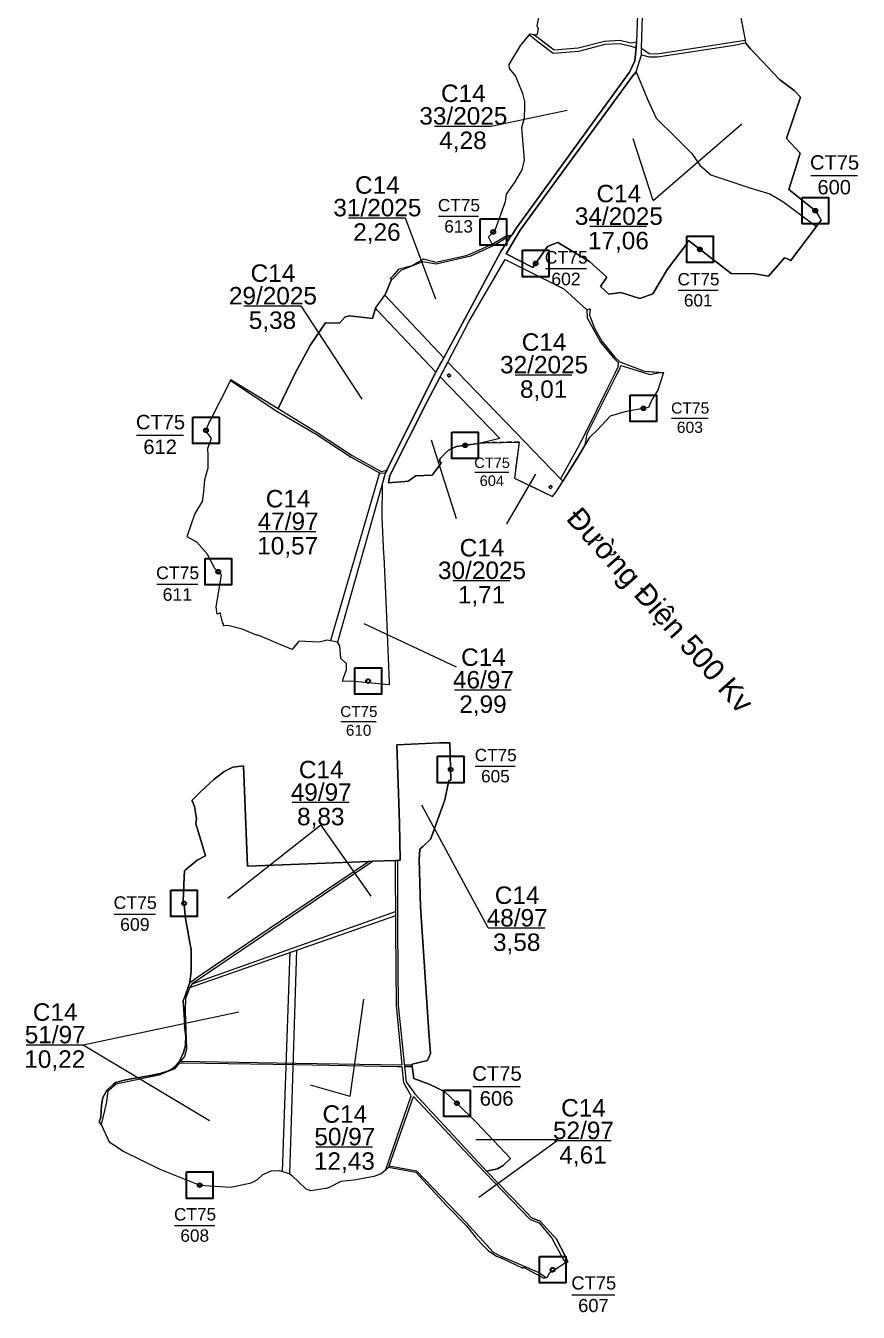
# Model space of a CAD drawing. Header units: metres. Extents: x 410727 to 414840, y 1520126 to 1525197.
# Drawn here: x 410727 to 412304, y 1520126 to 1522563 of the extents above; entities that cross this region are included whole.
import ezdxf
from ezdxf.enums import TextEntityAlignment as Align

# ---------------------------------------------------------------- set-up
doc = ezdxf.new("R2010")
doc.units = ezdxf.units.M
doc.header["$MEASUREMENT"] = 0
doc.linetypes.add('DGN Style 3', pattern=[13.749722, 9.82123, -3.928492])
doc.layers.add('RanhOne', color=1, linetype='Continuous', lineweight=0)
doc.styles.add('Style-Arial', font='arial.ttf')

# ---------------------------------------------------------------- blocks, each defined once
blk = doc.blocks.new('*U0')
at = {"color": 0, "linetype": 'Continuous', "lineweight": -2, "ltscale": 10, "flags": 128}
blk.add_lwpolyline([(-150, 150), (150, 150), (150, -150), (-150, -150), (-150, 150)], close=True, dxfattribs=at)
at = {"color": 0, "linetype": 'Continuous', "lineweight": -2, "ltscale": 10}
blk.add_circle((-0.02828, 0.016065), 22.5, dxfattribs=at)
blk = doc.blocks.new('*U19')
at = {"layer": 'RanhOne', "color": 3, "linetype": 'Continuous', "lineweight": 13}
blk.add_line((-66.520877, -1.660429), (63.750129, -1.660429), dxfattribs=at)
at = {"layer": 'RanhOne', "color": 3, "linetype": 'Continuous', "lineweight": 13, "style": 'Style-Arial'}
blk.add_text('4,28', height=40, dxfattribs=at).set_placement((-1.025137, -54.422685), align=Align.CENTER)
at = {"layer": 'RanhOne', "color": 3, "linetype": 'Continuous', "lineweight": 13, "insert": (-0.000029, 1.089388), "char_height": 40, "attachment_point": 8, "line_spacing_factor": 0.776524, "style": 'Style-Arial'}
blk.add_mtext('C14\\P33/2025', dxfattribs=at)
blk = doc.blocks.new('*U20')
at = {"layer": 'RanhOne', "color": 3, "linetype": 'Continuous', "lineweight": 13}
blk.add_line((-66.520877, -1.660429), (63.750129, -1.660429), dxfattribs=at)
at = {"layer": 'RanhOne', "color": 3, "linetype": 'Continuous', "lineweight": 13, "style": 'Style-Arial'}
blk.add_text('2,26', height=40, dxfattribs=at).set_placement((-1.025137, -54.422685), align=Align.CENTER)
at = {"layer": 'RanhOne', "color": 3, "linetype": 'Continuous', "lineweight": 13, "insert": (-0.000029, 1.089388), "char_height": 40, "attachment_point": 8, "line_spacing_factor": 0.776524, "style": 'Style-Arial'}
blk.add_mtext('C14\\P31/2025', dxfattribs=at)
blk = doc.blocks.new('*U21')
at = {"layer": 'RanhOne', "color": 3, "linetype": 'Continuous', "lineweight": 13}
blk.add_line((-66.520877, -1.660429), (63.750129, -1.660429), dxfattribs=at)
at = {"layer": 'RanhOne', "color": 3, "linetype": 'Continuous', "lineweight": 13, "style": 'Style-Arial'}
blk.add_text('5,38', height=40, dxfattribs=at).set_placement((-1.025137, -54.422685), align=Align.CENTER)
at = {"layer": 'RanhOne', "color": 3, "linetype": 'Continuous', "lineweight": 13, "insert": (-0.000029, 1.089388), "char_height": 40, "attachment_point": 8, "line_spacing_factor": 0.776524, "style": 'Style-Arial'}
blk.add_mtext('C14\\P29/2025', dxfattribs=at)
blk = doc.blocks.new('*U22')
at = {"layer": 'RanhOne', "color": 3, "linetype": 'Continuous', "lineweight": 13}
blk.add_line((-66.520877, -1.660429), (63.750129, -1.660429), dxfattribs=at)
at = {"layer": 'RanhOne', "color": 3, "linetype": 'Continuous', "lineweight": 13, "style": 'Style-Arial'}
blk.add_text('8,01', height=40, dxfattribs=at).set_placement((-1.025137, -54.422685), align=Align.CENTER)
at = {"layer": 'RanhOne', "color": 3, "linetype": 'Continuous', "lineweight": 13, "insert": (-0.000029, 1.089388), "char_height": 40, "attachment_point": 8, "line_spacing_factor": 0.776524, "style": 'Style-Arial'}
blk.add_mtext('C14\\P32/2025', dxfattribs=at)
blk = doc.blocks.new('*U23')
at = {"layer": 'RanhOne', "color": 3, "linetype": 'Continuous', "lineweight": 13}
blk.add_line((-66.520877, -1.660429), (63.750129, -1.660429), dxfattribs=at)
at = {"layer": 'RanhOne', "color": 3, "linetype": 'Continuous', "lineweight": 13, "style": 'Style-Arial'}
blk.add_text('17,06', height=40, dxfattribs=at).set_placement((-1.025137, -54.422685), align=Align.CENTER)
at = {"layer": 'RanhOne', "color": 3, "linetype": 'Continuous', "lineweight": 13, "insert": (-0.000029, 1.089388), "char_height": 40, "attachment_point": 8, "line_spacing_factor": 0.776524, "style": 'Style-Arial'}
blk.add_mtext('C14\\P34/2025', dxfattribs=at)
blk = doc.blocks.new('*U24')
at = {"layer": 'RanhOne', "color": 3, "linetype": 'Continuous', "lineweight": 13}
blk.add_line((-66.520877, -1.660429), (63.750129, -1.660429), dxfattribs=at)
at = {"layer": 'RanhOne', "color": 3, "linetype": 'Continuous', "lineweight": 13, "style": 'Style-Arial'}
blk.add_text('1,71', height=40, dxfattribs=at).set_placement((-1.025137, -54.422685), align=Align.CENTER)
at = {"layer": 'RanhOne', "color": 3, "linetype": 'Continuous', "lineweight": 13, "insert": (-0.000029, 1.089388), "char_height": 40, "attachment_point": 8, "line_spacing_factor": 0.776524, "style": 'Style-Arial'}
blk.add_mtext('C14\\P30/2025', dxfattribs=at)
blk = doc.blocks.new('*U25')
at = {"layer": 'RanhOne', "color": 3, "linetype": 'Continuous', "lineweight": 13}
blk.add_line((-66.520877, -1.660429), (63.750129, -1.660429), dxfattribs=at)
at = {"layer": 'RanhOne', "color": 3, "linetype": 'Continuous', "lineweight": 13, "style": 'Style-Arial'}
blk.add_text('10,57', height=40, dxfattribs=at).set_placement((-1.025137, -54.422685), align=Align.CENTER)
at = {"layer": 'RanhOne', "color": 3, "linetype": 'Continuous', "lineweight": 13, "insert": (-0.000029, 1.089388), "char_height": 40, "attachment_point": 8, "line_spacing_factor": 0.776524, "style": 'Style-Arial'}
blk.add_mtext('C14\\P47/97', dxfattribs=at)
blk = doc.blocks.new('*U26')
at = {"layer": 'RanhOne', "color": 3, "linetype": 'Continuous', "lineweight": 13}
blk.add_line((-66.520877, -1.660429), (63.750129, -1.660429), dxfattribs=at)
at = {"layer": 'RanhOne', "color": 3, "linetype": 'Continuous', "lineweight": 13, "style": 'Style-Arial'}
blk.add_text('2,99', height=40, dxfattribs=at).set_placement((-1.025137, -54.422685), align=Align.CENTER)
at = {"layer": 'RanhOne', "color": 3, "linetype": 'Continuous', "lineweight": 13, "insert": (-0.000029, 1.089388), "char_height": 40, "attachment_point": 8, "line_spacing_factor": 0.776524, "style": 'Style-Arial'}
blk.add_mtext('C14\\P46/97', dxfattribs=at)
blk = doc.blocks.new('*U27')
at = {"layer": 'RanhOne', "color": 3, "linetype": 'Continuous', "lineweight": 13}
blk.add_line((-66.520877, -1.660429), (63.750129, -1.660429), dxfattribs=at)
at = {"layer": 'RanhOne', "color": 3, "linetype": 'Continuous', "lineweight": 13, "style": 'Style-Arial'}
blk.add_text('8,83', height=40, dxfattribs=at).set_placement((-1.025137, -54.422685), align=Align.CENTER)
at = {"layer": 'RanhOne', "color": 3, "linetype": 'Continuous', "lineweight": 13, "insert": (-0.000029, 1.089388), "char_height": 40, "attachment_point": 8, "line_spacing_factor": 0.776524, "style": 'Style-Arial'}
blk.add_mtext('C14\\P49/97', dxfattribs=at)
blk = doc.blocks.new('*U28')
at = {"layer": 'RanhOne', "color": 3, "linetype": 'Continuous', "lineweight": 13}
blk.add_line((-66.520877, -1.660429), (63.750129, -1.660429), dxfattribs=at)
at = {"layer": 'RanhOne', "color": 3, "linetype": 'Continuous', "lineweight": 13, "style": 'Style-Arial'}
blk.add_text('10,22', height=40, dxfattribs=at).set_placement((-1.025137, -54.422685), align=Align.CENTER)
at = {"layer": 'RanhOne', "color": 3, "linetype": 'Continuous', "lineweight": 13, "insert": (-0.000029, 1.089388), "char_height": 40, "attachment_point": 8, "line_spacing_factor": 0.776524, "style": 'Style-Arial'}
blk.add_mtext('C14\\P51/97', dxfattribs=at)
blk = doc.blocks.new('*U29')
at = {"layer": 'RanhOne', "color": 3, "linetype": 'Continuous', "lineweight": 13}
blk.add_line((-66.520877, -1.660429), (63.750129, -1.660429), dxfattribs=at)
at = {"layer": 'RanhOne', "color": 3, "linetype": 'Continuous', "lineweight": 13, "style": 'Style-Arial'}
blk.add_text('12,43', height=40, dxfattribs=at).set_placement((-1.025137, -54.422685), align=Align.CENTER)
at = {"layer": 'RanhOne', "color": 3, "linetype": 'Continuous', "lineweight": 13, "insert": (-0.000029, 1.089388), "char_height": 40, "attachment_point": 8, "line_spacing_factor": 0.776524, "style": 'Style-Arial'}
blk.add_mtext('C14\\P50/97', dxfattribs=at)
blk = doc.blocks.new('*U30')
at = {"layer": 'RanhOne', "color": 3, "linetype": 'Continuous', "lineweight": 13}
blk.add_line((-66.520877, -1.660429), (63.750129, -1.660429), dxfattribs=at)
at = {"layer": 'RanhOne', "color": 3, "linetype": 'Continuous', "lineweight": 13, "style": 'Style-Arial'}
blk.add_text('3,58', height=40, dxfattribs=at).set_placement((-1.025137, -54.422685), align=Align.CENTER)
at = {"layer": 'RanhOne', "color": 3, "linetype": 'Continuous', "lineweight": 13, "insert": (-0.000029, 1.089388), "char_height": 40, "attachment_point": 8, "line_spacing_factor": 0.776524, "style": 'Style-Arial'}
blk.add_mtext('C14\\P48/97', dxfattribs=at)
blk = doc.blocks.new('*U31')
at = {"layer": 'RanhOne', "color": 3, "linetype": 'Continuous', "lineweight": 13}
blk.add_line((-66.520877, -1.660429), (63.750129, -1.660429), dxfattribs=at)
at = {"layer": 'RanhOne', "color": 3, "linetype": 'Continuous', "lineweight": 13, "style": 'Style-Arial'}
blk.add_text('4,61', height=40, dxfattribs=at).set_placement((-1.025137, -54.422685), align=Align.CENTER)
at = {"layer": 'RanhOne', "color": 3, "linetype": 'Continuous', "lineweight": 13, "insert": (-0.000029, 1.089388), "char_height": 40, "attachment_point": 8, "line_spacing_factor": 0.776524, "style": 'Style-Arial'}
blk.add_mtext('C14\\P52/97', dxfattribs=at)
blk = doc.blocks.new('*U67')
at = {"layer": 'RanhOne', "color": 3, "linetype": 'Continuous', "lineweight": 13}
blk.add_line((-66.520877, -1.660429), (63.750129, -1.660429), dxfattribs=at)
at = {"layer": 'RanhOne', "color": 3, "linetype": 'Continuous', "lineweight": 13, "style": 'Style-Arial'}
for s, p in [('CT75', (-0.000029, 14.422722)), ('613', (-1.025137, -54.422685))]:
    blk.add_text(s, height=40, dxfattribs=at).set_placement(p, align=Align.CENTER)
blk = doc.blocks.new('*U68')
at = {"layer": 'RanhOne', "color": 3, "linetype": 'Continuous', "lineweight": 13}
blk.add_line((-66.520877, -1.660429), (63.750129, -1.660429), dxfattribs=at)
at = {"layer": 'RanhOne', "color": 3, "linetype": 'Continuous', "lineweight": 13, "style": 'Style-Arial'}
for s, p in [('CT75', (-0.000029, 14.422722)), ('602', (-1.025137, -54.422685))]:
    blk.add_text(s, height=40, dxfattribs=at).set_placement(p, align=Align.CENTER)
blk = doc.blocks.new('*U69')
at = {"layer": 'RanhOne', "color": 3, "linetype": 'Continuous', "lineweight": 13}
blk.add_line((-66.520877, -1.660429), (63.750129, -1.660429), dxfattribs=at)
at = {"layer": 'RanhOne', "color": 3, "linetype": 'Continuous', "lineweight": 13, "style": 'Style-Arial'}
for s, p in [('CT75', (-0.000029, 14.422722)), ('601', (-1.025137, -54.422685))]:
    blk.add_text(s, height=40, dxfattribs=at).set_placement(p, align=Align.CENTER)
blk = doc.blocks.new('*U70')
at = {"layer": 'RanhOne', "color": 3, "linetype": 'Continuous', "lineweight": 13}
blk.add_line((-66.520877, -1.660429), (63.750129, -1.660429), dxfattribs=at)
at = {"layer": 'RanhOne', "color": 3, "linetype": 'Continuous', "lineweight": 13, "style": 'Style-Arial'}
for s, p in [('CT75', (-0.000029, 14.422722)), ('600', (-1.025137, -54.422685))]:
    blk.add_text(s, height=40, dxfattribs=at).set_placement(p, align=Align.CENTER)
blk = doc.blocks.new('*U71')
at = {"layer": 'RanhOne', "color": 3, "linetype": 'Continuous', "lineweight": 13}
blk.add_line((-66.520877, -1.660429), (63.750129, -1.660429), dxfattribs=at)
at = {"layer": 'RanhOne', "color": 3, "linetype": 'Continuous', "lineweight": 13, "style": 'Style-Arial'}
for s, p in [('CT75', (-0.000029, 14.422722)), ('603', (-1.025137, -54.422685))]:
    blk.add_text(s, height=40, dxfattribs=at).set_placement(p, align=Align.CENTER)
blk = doc.blocks.new('*U72')
at = {"layer": 'RanhOne', "color": 3, "linetype": 'Continuous', "lineweight": 13}
blk.add_line((-66.520877, -1.660429), (63.750129, -1.660429), dxfattribs=at)
at = {"layer": 'RanhOne', "color": 3, "linetype": 'Continuous', "lineweight": 13, "style": 'Style-Arial'}
for s, p in [('CT75', (-0.000029, 14.422722)), ('604', (-1.025137, -54.422685))]:
    blk.add_text(s, height=40, dxfattribs=at).set_placement(p, align=Align.CENTER)
blk = doc.blocks.new('*U73')
at = {"layer": 'RanhOne', "color": 3, "linetype": 'Continuous', "lineweight": 13}
blk.add_line((-66.520877, -1.660429), (63.750129, -1.660429), dxfattribs=at)
at = {"layer": 'RanhOne', "color": 3, "linetype": 'Continuous', "lineweight": 13, "style": 'Style-Arial'}
for s, p in [('CT75', (-0.000029, 14.422722)), ('611', (-1.025137, -54.422685))]:
    blk.add_text(s, height=40, dxfattribs=at).set_placement(p, align=Align.CENTER)
blk = doc.blocks.new('*U74')
at = {"layer": 'RanhOne', "color": 3, "linetype": 'Continuous', "lineweight": 13}
blk.add_line((-66.520877, -1.660429), (63.750129, -1.660429), dxfattribs=at)
at = {"layer": 'RanhOne', "color": 3, "linetype": 'Continuous', "lineweight": 13, "style": 'Style-Arial'}
for s, p in [('CT75', (-0.000029, 14.422722)), ('612', (-1.025137, -54.422685))]:
    blk.add_text(s, height=40, dxfattribs=at).set_placement(p, align=Align.CENTER)
blk = doc.blocks.new('*U75')
at = {"layer": 'RanhOne', "color": 3, "linetype": 'Continuous', "lineweight": 13}
blk.add_line((-66.520877, -1.660429), (63.750129, -1.660429), dxfattribs=at)
at = {"layer": 'RanhOne', "color": 3, "linetype": 'Continuous', "lineweight": 13, "style": 'Style-Arial'}
for s, p in [('CT75', (-0.000029, 14.422722)), ('610', (-1.025137, -54.422685))]:
    blk.add_text(s, height=40, dxfattribs=at).set_placement(p, align=Align.CENTER)
blk = doc.blocks.new('*U76')
at = {"layer": 'RanhOne', "color": 3, "linetype": 'Continuous', "lineweight": 13}
blk.add_line((-66.520877, -1.660429), (63.750129, -1.660429), dxfattribs=at)
at = {"layer": 'RanhOne', "color": 3, "linetype": 'Continuous', "lineweight": 13, "style": 'Style-Arial'}
for s, p in [('CT75', (-0.000029, 14.422722)), ('605', (-1.025137, -54.422685))]:
    blk.add_text(s, height=40, dxfattribs=at).set_placement(p, align=Align.CENTER)
blk = doc.blocks.new('*U77')
at = {"layer": 'RanhOne', "color": 3, "linetype": 'Continuous', "lineweight": 13}
blk.add_line((-66.520877, -1.660429), (63.750129, -1.660429), dxfattribs=at)
at = {"layer": 'RanhOne', "color": 3, "linetype": 'Continuous', "lineweight": 13, "style": 'Style-Arial'}
for s, p in [('CT75', (-0.000029, 14.422722)), ('609', (-1.025137, -54.422685))]:
    blk.add_text(s, height=40, dxfattribs=at).set_placement(p, align=Align.CENTER)
blk = doc.blocks.new('*U78')
at = {"layer": 'RanhOne', "color": 3, "linetype": 'Continuous', "lineweight": 13}
blk.add_line((-66.520877, -1.660429), (63.750129, -1.660429), dxfattribs=at)
at = {"layer": 'RanhOne', "color": 3, "linetype": 'Continuous', "lineweight": 13, "style": 'Style-Arial'}
for s, p in [('CT75', (-0.000029, 14.422722)), ('606', (-1.025137, -54.422685))]:
    blk.add_text(s, height=40, dxfattribs=at).set_placement(p, align=Align.CENTER)
blk = doc.blocks.new('*U79')
at = {"layer": 'RanhOne', "color": 3, "linetype": 'Continuous', "lineweight": 13}
blk.add_line((-66.520877, -1.660429), (63.750129, -1.660429), dxfattribs=at)
at = {"layer": 'RanhOne', "color": 3, "linetype": 'Continuous', "lineweight": 13, "style": 'Style-Arial'}
for s, p in [('CT75', (-0.000029, 14.422722)), ('608', (-1.025137, -54.422685))]:
    blk.add_text(s, height=40, dxfattribs=at).set_placement(p, align=Align.CENTER)
blk = doc.blocks.new('*U80')
at = {"layer": 'RanhOne', "color": 3, "linetype": 'Continuous', "lineweight": 13}
blk.add_line((-66.520877, -1.660429), (63.750129, -1.660429), dxfattribs=at)
at = {"layer": 'RanhOne', "color": 3, "linetype": 'Continuous', "lineweight": 13, "style": 'Style-Arial'}
for s, p in [('CT75', (-0.000029, 14.422722)), ('607', (-1.025137, -54.422685))]:
    blk.add_text(s, height=40, dxfattribs=at).set_placement(p, align=Align.CENTER)

msp = doc.modelspace()

# ---------------------------------------------------------------- linework, layer by layer
at = {"layer": 'RanhOne', "color": 3, "linetype": 'Continuous', "lineweight": 13}
for p, q in [((411886.794, 1522601.17), (411884.372, 1522532.178)), ((411696.12, 1522562.84), (411700.58, 1522583.93)), ((411698.39, 1522557.28), (411696.12, 1522562.84)), ((411696.43, 1522547.26), (411698.39, 1522557.28)), ((411643.02, 1522489.23), (411665.3, 1522525.93)), ((411665.3, 1522525.93), (411683.01, 1522547.54)), ((411683.01, 1522547.54), (411694.43, 1522545.83)), ((411694.43, 1522545.83), (411696.43, 1522547.26)), ((411884.372, 1522532.178), (411883.757, 1522521.086)), ((411883.757, 1522521.086), (411881.294, 1522496.23)), ((411643.276, 1522481.668), (411643.02, 1522489.23)), ((411655.515, 1522467.543), (411643.276, 1522481.668)), ((411881.294, 1522496.23), (411870.724, 1522474.708)), ((411659.17, 1522457.036), (411655.515, 1522467.543)), ((411668.588, 1522434.391), (411659.17, 1522457.036)), ((411870.724, 1522474.708), (411713.948, 1522258.551)), ((411672.4, 1522419.46), (411668.588, 1522434.391)), ((411672.065, 1522388.501), (411672.9, 1522408.89)), ((411672.9, 1522408.89), (411672.4, 1522419.46)), ((411666.892, 1522370.343), (411672.065, 1522388.501)), ((411672.271, 1522309.011), (411666.892, 1522370.343)), ((411667.576, 1522290.174), (411672.271, 1522309.011)), ((411654.113, 1522267.321), (411667.576, 1522290.174)), ((411637.9464, 1522243.663), (411654.113, 1522267.321)), ((411713.948, 1522258.551), (411656.997, 1522180.162)), ((411636.2, 1522230.13), (411637.9464, 1522243.663)), ((411616.4994, 1522175.555), (411636.2, 1522230.13)), ((411603.94, 1522162.76), (411616.4994, 1522175.555)), ((411610.638, 1522149.087), (411603.94, 1522162.76)), ((411646.337, 1522163.969), (411627.166, 1522135.109)), ((411648.34, 1522166.623), (411646.337, 1522163.969)), ((411656.997, 1522180.162), (411648.34, 1522166.623)), ((411627.166, 1522135.109), (411559.071, 1522007.808)), ((411568.56, 1522129.92), (411610.638, 1522149.087)), ((411458.89, 1522108.84), (411480.5, 1522121.63)), ((411480.5, 1522121.63), (411504, 1522114.76)), ((411504, 1522114.76), (411561.62, 1522127.37)), ((411561.62, 1522127.37), (411568.56, 1522129.92)), ((411566.604, 1522002.296), (411635.26, 1522119.916)), ((411635.26, 1522119.916), (411683.0651, 1522096.2312)), ((411417.64, 1522084.21), (411424.03, 1522089.74)), ((411424.03, 1522089.74), (411434.72, 1522102.29)), ((411434.72, 1522102.29), (411458.89, 1522108.84)), ((411683.0651, 1522096.2312), (411685.79, 1522094.86)), ((411685.79, 1522094.86), (411746.4, 1522064.36)), ((411408.824, 1522055.113), (411419.82, 1522082.51)), ((411419.82, 1522082.51), (411417.64, 1522084.21)), ((411746.4, 1522064.36), (411789.912, 1522024.725)), ((411407.6352, 1522052.6404), (411408.824, 1522055.113)), ((411789.912, 1522024.725), (411796.594, 1522026.558)), ((411795.543, 1522021.246), (411794.8582, 1522014.7431)), ((411794.8582, 1522014.7431), (411804.6404, 1521990.1892)), ((411796.594, 1522026.558), (411795.543, 1522021.246)), ((411559.071, 1522007.808), (411519.0313, 1521934.1279)), ((411526.9916, 1521925.7002), (411566.604, 1522002.296)), ((411804.6404, 1521990.1892), (411818.3957, 1521965.1193)), ((411818.3957, 1521965.1193), (411842.8353, 1521935.6899)), ((411519.0313, 1521934.1279), (411503.698, 1521906.639)), ((411511.9044, 1521898.1383), (411526.9916, 1521925.7002)), ((411842.8353, 1521935.6899), (411852.6387, 1521926.5191)), ((411852.6387, 1521926.5191), (411899.55, 1521908.61)), ((411511.9044, 1521898.1383), (411486.84, 1521849.98)), ((411529.106, 1521903.544), (411525.75, 1521900.527)), ((411525.75, 1521900.527), (411528.777943, 1521897.158828)), ((411528.777943, 1521897.158828), (411532.133943, 1521900.175828)), ((411532.133943, 1521900.175828), (411529.106, 1521903.544)), ((411899.55, 1521908.61), (411935.47, 1521905.78)), ((411935.47, 1521905.78), (411924.53, 1521872.86)), ((411924.53, 1521872.86), (411914.18, 1521855.66)), ((411486.84, 1521849.98), (411416.65, 1521710.93)), ((411914.18, 1521855.66), (411906.82, 1521839.89)), ((411834.56, 1521823.64), (411810.02, 1521797.31)), ((411861.94, 1521831.61), (411834.56, 1521823.64)), ((411906.82, 1521839.89), (411861.94, 1521831.61)), ((411810.02, 1521797.31), (411794.56, 1521782.09)), ((411542.85, 1521766.08), (411588.5822, 1521771.9573)), ((411588.5822, 1521771.9573), (411596.54, 1521772.98)), ((411596.54, 1521772.98), (411661.67, 1521774.31)), ((411661.67, 1521774.31), (411652.93, 1521705.8)), ((411794.56, 1521782.09), (411774.22, 1521747.39)), ((411512.347, 1521743.082), (411528.034, 1521759.113)), ((411528.034, 1521759.113), (411542.85, 1521766.08)), ((411774.22, 1521747.39), (411744.8349, 1521700.0569)), ((411496.982, 1521711.325), (411513.852, 1521734.4177)), ((411510.91, 1521738.83), (411512.347, 1521743.082)), ((411513.852, 1521734.4177), (411510.91, 1521738.83)), ((411416.65, 1521710.93), (411414.34, 1521697.08)), ((411414.34, 1521697.08), (411445.51, 1521699.83)), ((411445.51, 1521699.83), (411451.437, 1521700.343)), ((411451.437, 1521700.343), (411466.185, 1521710.529)), ((411466.185, 1521710.529), (411496.982, 1521711.325)), ((411652.93, 1521705.8), (411725.1, 1521671.28)), ((411732.23, 1521679.95), (411744.8349, 1521700.0569)), ((411721.677576, 1521692.06265), (411718.321576, 1521689.04565)), ((411718.321576, 1521689.04565), (411721.349518, 1521685.677478)), ((411721.349518, 1521685.677478), (411724.705518, 1521688.694478)), ((411724.705518, 1521688.694478), (411721.677576, 1521692.06265)), ((411725.1, 1521671.28), (411732.23, 1521679.95))]:
    msp.add_line(p, q, dxfattribs=at)
at = {"layer": 'RanhOne', "color": 3, "linetype": 'Continuous', "lineweight": 0}
for p, q in [((411883.757, 1522521.086), (411884.372, 1522532.178)), ((412090.02, 1522535.41), (412090.98, 1522530.25)), ((411883.786, 1522475.663), (411893.388, 1522507.974)), ((411893.388, 1522507.974), (411893.838, 1522520.234)), ((411646.337, 1522163.969), (411648.34, 1522166.623)), ((411486.84, 1521849.98), (411511.9044, 1521898.1383)), ((411511.9044, 1521898.1383), (411625.0237, 1521780.9675)), ((411416.65, 1521710.93), (411486.84, 1521849.98)), ((411588.5822, 1521771.9573), (411542.85, 1521766.08)), ((411625.0237, 1521780.9675), (411588.5822, 1521771.9573)), ((411528.034, 1521759.113), (411512.347, 1521743.082)), ((411542.85, 1521766.08), (411528.034, 1521759.113)), ((411513.852, 1521734.4177), (411496.982, 1521711.325)), ((411512.347, 1521743.082), (411510.91, 1521738.83)), ((411510.91, 1521738.83), (411513.852, 1521734.4177)), ((411414.34, 1521697.08), (411416.65, 1521710.93)), ((411445.51, 1521699.83), (411414.34, 1521697.08)), ((411451.437, 1521700.343), (411445.51, 1521699.83)), ((411466.185, 1521710.529), (411451.437, 1521700.343)), ((411496.982, 1521711.325), (411466.185, 1521710.529)), ((411376.5234, 1520979.8751), (411385.4806, 1520980.2095)), ((411385.4806, 1520980.2095), (411427.2488, 1520981.769)), ((411427.2488, 1520981.769), (411431.4684, 1520981.9265)), ((411414.289, 1520400.8307), (411415.3013, 1520403.6965)), ((411408.9687, 1520396.1813), (411414.289, 1520400.8307))]:
    msp.add_line(p, q, dxfattribs=at)
at = {"layer": 'RanhOne', "color": 7, "linetype": 'Continuous', "lineweight": 0}
for p, q in [((411608.809946, 1522372.899188), (411752.989021, 1522402.671159)), ((411915.696165, 1522231.592485), (412083.931026, 1522376.954078)), ((411915.696165, 1522231.592485), (411878.011556, 1522348.689324)), ((411445.8144, 1522199.128633), (411503.520757, 1522045.516187)), ((411247.970204, 1522032.231989), (411363.549353, 1521855.738552)), ((411542.887714, 1521628.611063), (411495.781953, 1521778.010478)), ((411397.054, 1521716.086), (411304.310081, 1521398.153057)), ((411638.445115, 1521619.189478), (411693.626149, 1521713.405325)), ((411402.03, 1521694.51), (411317.51, 1521395)), ((411543.025049, 1521347.776421), (411368.060793, 1521429.878802)), ((411603.122348, 1520854.038277), (411477.550561, 1521086.43757)), ((411285.925521, 1521048.416506), (411110.125625, 1520909.782856)), ((411285.925521, 1521048.416506), (411380.983751, 1520914.493648)), ((411037.728, 1520741.29), (411427.914847, 1520877.871589)), ((411042.14, 1520748.358), (411427.475376, 1520885.342933)), ((411213.57, 1520392.74), (411227.869374, 1520808.679251)), ((411227.59, 1520388.04), (411240.323658, 1520811.975432)), ((411341.760995, 1520534.890309), (411367.332694, 1520719.284181)), ((410835.396299, 1520632.694286), (411130.45801, 1520695.057249)), ((410835.396299, 1520632.694286), (411075.276976, 1520489.128326)), ((411444.270941, 1520594.66712), (411459.270312, 1520594.66712)), ((411444.6654, 1520591.3214), (411459.074, 1520591.545)), ((411341.760995, 1520534.890309), (411266.391777, 1520556.425359)), ((411736.632246, 1520452.835997), (411579.981558, 1520452.835997)), ((411736.632246, 1520452.835997), (411585.365073, 1520343.430248))]:
    msp.add_line(p, q, dxfattribs=at)
at = {"layer": 'RanhOne', "color": 3, "linetype": 'DGN Style 3', "lineweight": 0}
for p, q in [((411389.4788, 1522028.1413), (411407.6352, 1522052.6404)), ((411503.698, 1521906.639), (411519.0313, 1521934.1279)), ((411526.9916, 1521925.7002), (411511.9044, 1521898.1383)), ((411525.75, 1521900.527), (411529.106, 1521903.544)), ((411528.777943, 1521897.158828), (411525.75, 1521900.527)), ((411532.133943, 1521900.175828), (411528.777943, 1521897.158828)), ((411529.106, 1521903.544), (411532.133943, 1521900.175828)), ((411596.54, 1521772.98), (411588.5822, 1521771.9573)), ((411661.67, 1521774.31), (411596.54, 1521772.98)), ((411661.67, 1521774.31), (411652.93, 1521705.8)), ((411652.93, 1521705.8), (411725.1, 1521671.28)), ((411732.23, 1521679.95), (411744.8349, 1521700.0569)), ((411718.321576, 1521689.04565), (411721.677576, 1521692.06265)), ((411721.349518, 1521685.677478), (411718.321576, 1521689.04565)), ((411724.705518, 1521688.694478), (411721.349518, 1521685.677478)), ((411721.677576, 1521692.06265), (411724.705518, 1521688.694478)), ((411725.1, 1521671.28), (411732.23, 1521679.95))]:
    msp.add_line(p, q, dxfattribs=at)
at = {"layer": 'RanhOne', "color": 3, "linetype": 'Continuous', "lineweight": 0, "flags": 128}
for points in [[(411893.838, 1522520.234), (411896.13, 1522600.916), (411891.936, 1522646.631), (411861.698, 1522858.145), (411856.458, 1522931.981), (411858.6862, 1522942.0119)], [(411853.79, 1522849.675), (411883.5, 1522645.119), (411886.794, 1522601.17), (411884.372, 1522532.178)], [(411689.9028, 1522546.5079), (411694.43, 1522545.83), (411696.43, 1522547.26), (411698.39, 1522557.28), (411696.12, 1522562.84), (411700.58, 1522583.93), (411693.94, 1522618.5), (411695.54, 1522642.07), (411674.6, 1522655.8), (411656.6, 1522665.06), (411664.98, 1522697.25), (411668.68, 1522722.67), (411674.8, 1522754), (411683.07, 1522775.94), (411696.13, 1522813.36), (411704.4356, 1522815.1238), (411716.962, 1522829.122), (411715.585, 1522831.462), (411713.101, 1522832.358), (411667.69, 1522826.6), (411614.614, 1522836.522), (411613.46, 1522836.833)], [(412037.2892, 1522756.3827), (412043.83, 1522694.72), (412046.93, 1522665.47), (412074.59, 1522618.47), (412090.02, 1522535.41)], [(411610.638, 1522149.087), (411603.94, 1522162.76), (411616.4994, 1522175.555), (411636.2, 1522230.13), (411637.9464, 1522243.663), (411654.113, 1522267.321), (411667.576, 1522290.174), (411672.271, 1522309.011), (411666.892, 1522370.343), (411672.065, 1522388.501), (411672.9, 1522408.89), (411672.4, 1522419.46), (411668.588, 1522434.391), (411659.17, 1522457.036), (411655.515, 1522467.543), (411643.276, 1522481.668), (411643.02, 1522489.23), (411665.3, 1522525.93), (411681.6208, 1522545.8449)], [(411681.6208, 1522545.8449), (411683.01, 1522547.54), (411689.9028, 1522546.5079)], [(411681.6208, 1522545.8449), (411700.4529, 1522530.6736), (411726.1886, 1522511.0497), (411774.8782, 1522514.9556), (411824.7563, 1522527.9594), (411852.2425, 1522529.2063), (411872.2555, 1522524.5452), (411883.757, 1522521.086)], [(411689.9028, 1522546.5079), (411703.9551, 1522535.5484), (411727.9994, 1522517.2143), (411773.8738, 1522520.8944), (411823.8537, 1522533.9246), (411852.7975, 1522535.2377), (411873.6165, 1522530.3888), (411884.372, 1522532.178)], [(411893.388, 1522507.974), (411908.493, 1522503.922), (411924.2975, 1522503.9649), (412069.1196, 1522525.9105), (412090.98, 1522530.25)], [(411893.838, 1522520.234), (411908.033, 1522510.14), (411923.3985, 1522509.8971), (412090.02, 1522535.41)], [(412225.3332, 1522182.9013), (412233.99, 1522194.28), (412226.74, 1522208.13), (412223.36, 1522212.19), (412172.8, 1522252.86), (412184.73, 1522290.84), (412194.32, 1522321.39), (412168.6, 1522349.06), (412195.0932, 1522427.6471), (412183.242, 1522440.245), (412155.31, 1522460.75), (412100.5, 1522518.88), (412090.98, 1522530.25)], [(411648.34, 1522166.623), (411656.997, 1522180.162), (411713.948, 1522258.551), (411870.724, 1522474.708), (411881.294, 1522496.23), (411883.757, 1522521.086)], [(411883.786, 1522475.663), (411881.097, 1522471.854), (411878.709, 1522470.164), (411720.784, 1522253.825), (411664.024, 1522175.636), (411637.057, 1522130.585), (411687.8944, 1522105.194), (411715.62, 1522144.5), (411726.38, 1522149.09), (411735.29, 1522152), (411795.22, 1522116.53), (411828.27, 1522086.65), (411815.84, 1522069.24), (411831.85, 1522054.58), (411854.38, 1522057.44), (411890.24, 1522046.09), (411915.3947, 1522055.3608), (411943.094, 1522101.731), (411978.69, 1522149.17), (411983.04, 1522155.88), (412063.59, 1522093.53), (412108.14, 1522092.66), (412134.21, 1522088.21), (412164.47, 1522123), (412173.36, 1522120.33), (412175.79, 1522117.78), (412225.3332, 1522182.9013)], [(411883.786, 1522475.663), (411904.3864, 1522424.8172), (411921.2977, 1522387.5379), (411957.3976, 1522352.6919), (411988.8314, 1522321.0963), (412003.9296, 1522298.6056), (412024.9655, 1522280.5102), (412100.693, 1522255.3065), (412136.7691, 1522244.4109), (412161.4886, 1522229.8177), (412225.3332, 1522182.9013)], [(411419.82, 1522082.51), (411408.824, 1522055.113), (411407.6352, 1522052.6404), (411519.0313, 1521934.1279), (411559.071, 1522007.808), (411627.166, 1522135.109), (411646.337, 1522163.969)], [(411419.82, 1522082.51), (411422.462, 1522083.549), (411438.1058, 1522099.7202), (411479.5832, 1522116.2052), (411504.6317, 1522111.9781), (411570.3014, 1522126.888), (411614.4015, 1522147.5366), (411638.822, 1522162.268), (411646.337, 1522163.969)], [(411610.638, 1522149.087), (411637.128, 1522164.744), (411648.34, 1522166.623)], [(411419.82, 1522082.51), (411417.64, 1522084.21), (411424.03, 1522089.74), (411434.72, 1522102.29), (411458.89, 1522108.84), (411480.5, 1522121.63), (411504, 1522114.76), (411561.62, 1522127.37), (411568.56, 1522129.92), (411610.638, 1522149.087)], [(411740.0985, 1521704.9628), (411655.0726, 1521793.0331), (411526.9916, 1521925.7002), (411566.604, 1522002.296), (411635.26, 1522119.916), (411683.0651, 1522096.2312), (411685.79, 1522094.86), (411746.4, 1522064.36), (411789.912, 1522024.725)], [(411411.157, 1521721.0578), (411429.991, 1521759.777), (411503.698, 1521906.639), (411393.699, 1522023.652), (411389.4788, 1522028.1413), (411384.26, 1522008.11), (411340.93, 1522013.61), (411332.03, 1522011.61), (411321.4, 1521999.71), (411294.79, 1522000.24), (411266.69, 1521958.73), (411237.58, 1521904.6), (411204.983, 1521837.621)], [(411789.912, 1522024.725), (411791.008, 1522009.847), (411801.995, 1521988.774), (411815.904, 1521963.424), (411840.648, 1521933.628), (411849.575, 1521925.277), (411849.136, 1521916.212), (411843.2486, 1521904.1316), (411829.1326, 1521876.1635), (411787.681, 1521791.557), (411772.097, 1521762.462), (411740.0985, 1521704.9628)], [(411789.912, 1522024.725), (411796.594, 1522026.558), (411795.543, 1522021.246), (411794.8582, 1522014.7431), (411804.6404, 1521990.1892), (411818.3957, 1521965.1193), (411842.8353, 1521935.6899), (411852.6387, 1521926.5191), (411899.55, 1521908.61), (411928.5805, 1521906.3228)], [(411787.0436, 1521769.2671), (411790.903, 1521790.186), (411833.0654, 1521874.1905), (411847.1754, 1521902.1464), (411853.307, 1521914.172), (411854.652, 1521919.526), (411910.346, 1521902.558), (411918.668, 1521903.908), (411928.5805, 1521906.3228)], [(411408.03, 1521715.16), (411407.09, 1521711.925), (411406.1301, 1521708.6212), (411402.03, 1521694.51), (411401.88, 1521630.58), (411404.95, 1521562.79), (411405.1876, 1521557.7217), (411405.199, 1521557.471), (411408.47, 1521487.71), (411409.74, 1521458.59), (411415.54, 1521317.98), (411415.64, 1521314.73), (411342.26, 1521321.65), (411327.52, 1521320.78), (411327.52, 1521324.75), (411334.81, 1521342.71), (411334.81, 1521355.71), (411332.45, 1521356.49), (411323.73, 1521364.59), (411322.1, 1521388.2), (411317.51, 1521395), (411297.89, 1521398.97), (411282.62, 1521395.46), (411244.16, 1521396.88), (411231.61, 1521381.54), (411198.15, 1521395.12), (411186.684, 1521400.479), (411166.4, 1521408.33), (411164.35, 1521408.47), (411136.78, 1521420.17), (411109.58, 1521427.15), (411102.2997, 1521426.062), (411101.55, 1521425.95), (411101.49, 1521430.55), (411100.58, 1521430.94), (411095.91, 1521448.68), (411095.09, 1521450.68), (411089.73, 1521448.03), (411087.55, 1521462.35), (411097.92, 1521522.01), (411085.48, 1521535.07), (411070.95, 1521562.63), (411050.861, 1521584.933), (411032.58, 1521594.84), (411033.19, 1521597.47), (411047.61, 1521637.54), (411061.92, 1521661.65), (411064.66, 1521680.1), (411066.29, 1521703.29), (411072.76, 1521725.18), (411072.3, 1521749.28), (411072.05, 1521762.74), (411078.92, 1521781.03), (411067.86, 1521795.79), (411074.34, 1521811.18), (411076.66, 1521814.29), (411114.6, 1521890.52), (411114.7226, 1521890.8204)], [(411114.7226, 1521890.8204), (411115.51, 1521892.75), (411116.42, 1521892.27), (411204.983, 1521837.621)], [(411114.7226, 1521890.8204), (411202.746, 1521833.132), (411276.9452, 1521789.1597), (411343.5819, 1521745.554), (411397.054, 1521716.086), (411408.03, 1521715.16)], [(411928.5805, 1521906.3228), (411935.47, 1521905.78), (411924.53, 1521872.86), (411914.18, 1521855.66), (411906.82, 1521839.89), (411861.94, 1521831.61), (411834.56, 1521823.64), (411810.02, 1521797.31), (411794.56, 1521782.09), (411787.0436, 1521769.2671)], [(411204.983, 1521837.621), (411279.0748, 1521792.5463), (411345.586, 1521749.0165), (411400.138, 1521718.695), (411411.157, 1521721.0578)], [(411740.0985, 1521704.9628), (411743.3756, 1521701.5684), (411744.8349, 1521700.0569), (411774.22, 1521747.39), (411787.0436, 1521769.2671)], [(411408.03, 1521715.16), (411410.91, 1521720.55), (411411.157, 1521721.0578)], [(411431.4684, 1520981.9265), (411436.65, 1520982.12), (411435.078, 1521053.0983), (411430.33, 1521201.02), (411511.7202, 1521204.509), (411530.184, 1521204.73), (411532.651, 1521133.827), (411528.729, 1521133.354), (411521.091, 1521096.621), (411495.753, 1521026.4937), (411494.565, 1521022.644), (411492.7041, 1521020.8888), (411479.152, 1521008.537), (411475.302, 1521004.95), (411473.624, 1521002.893), (411472.36, 1520983.49), (411474.83, 1520894.263), (411490.495, 1520656.591), (411494.1, 1520616.155), (411488.437, 1520602.851), (411459.322, 1520596.209), (411459.074, 1520591.545), (411462.038, 1520568.667), (411491.18, 1520557.85), (411520.25, 1520544.15), (411543.869, 1520522.044), (411581.515, 1520485.082), (411645.245, 1520417.473), (411631.438, 1520404.14), (411620.94, 1520397.441), (411599.722, 1520393.431)], [(411037.763, 1520750.883), (411040.585, 1520773.083), (411040.418, 1520791.772), (411040.212, 1520812.241), (411029.356, 1520872.006), (411027.29, 1520897.97), (411025.41, 1520902.46), (411025.1, 1520904.59), (411027.31, 1520950.59), (411027.86, 1520961.98), (411029.41, 1520963.86), (411051.77, 1520982.48), (411067.3, 1520990.71), (411058.63, 1521020.25), (411048.93, 1521051.09), (411050.43, 1521061.23), (411046.92, 1521084.03), (411042.77, 1521093.45), (411041.7817, 1521095.5682), (411057.99, 1521111.56), (411083.28, 1521134.92), (411103.15, 1521150.18), (411119.2, 1521158.49), (411139.759788, 1521161.315825)], [(411139.759788, 1521161.315825), (411146.85, 1520971.3), (411376.5234, 1520979.8751)], [(411385.4806, 1520980.2095), (411234.0763, 1520877.969), (411042.14, 1520748.358), (411037.728, 1520741.29), (411029.5633, 1520720.4238), (411029.2616, 1520696.1732), (411031.651, 1520624.3512), (411027.4577, 1520610.646), (411020.2693, 1520601.7077), (411238.6933, 1520598.0822), (411440.0178, 1520594.7406), (411429.1772, 1520707.0668), (411428.2, 1520850.028), (411427.2488, 1520981.769)], [(411037.763, 1520750.883), (411061.403, 1520767.225), (411231.2869, 1520881.8664), (411376.5234, 1520979.8751)], [(411431.4684, 1520981.9265), (411431.509, 1520849.922), (411432.476, 1520707.251), (411444.6654, 1520591.3214), (411447.67, 1520562.746), (411463.868, 1520539.792), (411599.722, 1520393.431)], [(410869.79, 1520481.98), (410865.8, 1520486.84), (410868.99, 1520495.71), (410870.57, 1520518.49), (410873.18, 1520532.99), (410880.89, 1520547.66), (410892.86, 1520557.32), (410897.003, 1520560.99), (410916.8, 1520566.34), (410963.17, 1520574.63), (410981.6, 1520578.37), (410995.68, 1520582.59), (411004.04, 1520587.24), (411006.58, 1520589.17), (411010.68, 1520592.29), (411017.63, 1520600.39), (411025.98, 1520618.4), (411029.32, 1520631.19), (411029.41, 1520633.48), (411030.01, 1520649.02), (411027.74, 1520668.69), (411028.15, 1520669.94), (411026.43, 1520698.63), (411026.19, 1520701.09), (411025.02, 1520716.38), (411026.86, 1520720.06), (411037.763, 1520750.883)], [(411408.9687, 1520396.1813), (411457.2135, 1520535.7342), (411443.2786, 1520560.954), (411440.3716, 1520591.0748), (411431.6489, 1520591.2196), (411238.1753, 1520594.4309), (411025.2407, 1520597.9652), (411017.3646, 1520598.0959), (411008.7039, 1520587.327), (410979.0936, 1520575.2005), (410898.3694, 1520558.2119), (410882.5049, 1520544.6644), (410878.9891, 1520521.6691), (410869.79, 1520481.98)], [(411415.3013, 1520403.6965), (411461.638, 1520534.8767), (411596.8496, 1520390.6473), (411682.9306, 1520301.824), (411699.5262, 1520295.316), (411723.693, 1520266.2285), (411745.5444, 1520226.7438), (411749.699, 1520220.4)], [(410869.79, 1520481.98), (410885.06, 1520448.602), (410902.819, 1520437.375), (410911.643, 1520431.416), (410981.018, 1520396.896), (411056.512, 1520366.812), (411115.7, 1520362.93), (411154.3, 1520370.97), (411165.26, 1520377.04), (411176.12, 1520386.95), (411191.96, 1520394.19), (411207.36, 1520394.82), (411213.57, 1520392.74), (411221.5, 1520390.08), (411227.59, 1520388.04), (411230.83, 1520385), (411257.77, 1520359.95), (411267.36, 1520356.58), (411299.6, 1520361.96), (411303.49, 1520363.35), (411324.68, 1520374.11), (411348.84, 1520376.68), (411387.42, 1520384.08), (411399.876, 1520388.2353), (411408.9687, 1520396.1813)], [(411415.3013, 1520403.6965), (411467.573, 1520394.258), (411561.486, 1520296.172), (411612.476, 1520239.703), (411625.748, 1520233.197), (411699.321, 1520201.672), (411710.998, 1520193.502), (411708.93, 1520190.87)], [(411414.289, 1520400.8307), (411466.0804, 1520391.479), (411524.52, 1520327.72), (411562.39, 1520289.5), (411579.24, 1520268.33), (411590.1, 1520256.22), (411602.92, 1520243.11), (411618.71, 1520232.31), (411629.34, 1520228.72), (411669.05, 1520209.83), (411670.09, 1520211.52), (411708.93, 1520190.87)], [(411599.722, 1520393.431), (411666.634, 1520324.329), (411685.199, 1520305.231), (411701.945, 1520298.664), (411732.505, 1520264.363), (411749.496, 1520231.621), (411753.854, 1520220.847), (411749.699, 1520220.4)], [(411708.93, 1520190.87), (411715.83, 1520192.25), (411719.57, 1520201.08), (411736.331, 1520211.463), (411749.699, 1520220.4)]]:
    msp.add_lwpolyline(points, dxfattribs=at)
at = {"layer": 'RanhOne', "color": 3, "linetype": 'Continuous', "lineweight": 13, "flags": 128}
for points in [[(412074.59, 1522618.47), (412090.02, 1522535.41), (412090.98, 1522530.25), (412100.5, 1522518.88), (412155.31, 1522460.75), (412183.242, 1522440.245), (412195.0932, 1522427.6471), (412168.6, 1522349.06), (412194.32, 1522321.39), (412184.73, 1522290.84), (412172.8, 1522252.86), (412223.36, 1522212.19), (412226.74, 1522208.13), (412233.99, 1522194.28), (412175.79, 1522117.78), (412173.36, 1522120.33), (412164.47, 1522123), (412134.21, 1522088.21), (412108.14, 1522092.66), (412063.59, 1522093.53), (411983.04, 1522155.88), (411978.69, 1522149.17), (411943.094, 1522101.731), (411915.3947, 1522055.3608), (411890.24, 1522046.09), (411854.38, 1522057.44), (411831.85, 1522054.58), (411815.84, 1522069.24), (411828.27, 1522086.65), (411795.22, 1522116.53), (411735.29, 1522152), (411726.38, 1522149.09), (411715.62, 1522144.5), (411687.8944, 1522105.194), (411637.057, 1522130.585), (411664.024, 1522175.636), (411720.784, 1522253.825), (411878.709, 1522470.164), (411881.097, 1522471.854), (411883.786, 1522475.663), (411893.388, 1522507.974), (411893.838, 1522520.234), (411896.13, 1522600.916)], [(411503.698, 1521906.639), (411429.991, 1521759.777), (411411.157, 1521721.0578), (411410.91, 1521720.55), (411408.03, 1521715.16), (411407.09, 1521711.925), (411402.03, 1521694.51), (411401.88, 1521630.58), (411404.95, 1521562.79), (411405.1876, 1521557.7217), (411405.199, 1521557.471), (411408.47, 1521487.71), (411409.74, 1521458.59), (411415.54, 1521317.98), (411415.64, 1521314.73), (411342.26, 1521321.65), (411327.52, 1521320.78), (411327.52, 1521324.75), (411334.81, 1521342.71), (411334.81, 1521355.71), (411332.45, 1521356.49), (411323.73, 1521364.59), (411322.1, 1521388.2), (411317.51, 1521395), (411297.89, 1521398.97), (411282.62, 1521395.46), (411244.16, 1521396.88), (411231.61, 1521381.54), (411198.15, 1521395.12), (411186.684, 1521400.479), (411166.4, 1521408.33), (411164.35, 1521408.47), (411136.78, 1521420.17), (411109.58, 1521427.15), (411102.2997, 1521426.062), (411101.55, 1521425.95), (411101.49, 1521430.55), (411100.58, 1521430.94), (411095.91, 1521448.68), (411095.09, 1521450.68), (411089.73, 1521448.03), (411087.55, 1521462.35), (411097.92, 1521522.01), (411085.48, 1521535.07), (411070.95, 1521562.63), (411050.861, 1521584.933), (411032.58, 1521594.84), (411033.19, 1521597.47), (411047.61, 1521637.54), (411061.92, 1521661.65), (411064.66, 1521680.1), (411066.29, 1521703.29), (411072.76, 1521725.18), (411072.3, 1521749.28), (411072.05, 1521762.74), (411078.92, 1521781.03), (411067.86, 1521795.79), (411074.34, 1521811.18), (411076.66, 1521814.29), (411114.6, 1521890.52), (411115.51, 1521892.75), (411116.42, 1521892.27), (411204.983, 1521837.621), (411237.58, 1521904.6), (411266.69, 1521958.73), (411294.79, 1522000.24), (411321.4, 1521999.71), (411332.03, 1522011.61), (411340.93, 1522013.61), (411384.26, 1522008.11), (411389.4788, 1522028.1413), (411407.6352, 1522052.6404)], [(411753.854, 1520220.847), (411749.496, 1520231.621), (411732.505, 1520264.363), (411701.945, 1520298.664), (411685.199, 1520305.231), (411666.634, 1520324.329), (411599.722, 1520393.431), (411620.94, 1520397.441), (411631.438, 1520404.14), (411645.245, 1520417.473), (411581.515, 1520485.082), (411543.869, 1520522.044), (411520.25, 1520544.15), (411491.18, 1520557.85), (411462.038, 1520568.667), (411459.074, 1520591.545), (411459.322, 1520596.209), (411488.437, 1520602.851), (411494.1, 1520616.155), (411490.495, 1520656.591), (411474.83, 1520894.263), (411472.36, 1520983.49), (411473.624, 1521002.893), (411475.302, 1521004.95), (411479.152, 1521008.537), (411492.7041, 1521020.8888), (411494.565, 1521022.644), (411495.753, 1521026.4937), (411521.091, 1521096.621), (411528.729, 1521133.354), (411532.651, 1521133.827), (411530.184, 1521204.73), (411511.7202, 1521204.509), (411430.33, 1521201.02), (411435.078, 1521053.0983), (411436.65, 1520982.12), (411431.4684, 1520981.9265), (411427.2488, 1520981.769), (411385.4806, 1520980.2095), (411376.5234, 1520979.8751), (411146.85, 1520971.3), (411139.759788, 1521161.315825), (411119.2, 1521158.49), (411103.15, 1521150.18), (411083.28, 1521134.92), (411057.99, 1521111.56), (411041.7817, 1521095.5682), (411042.77, 1521093.45), (411046.92, 1521084.03), (411050.43, 1521061.23), (411048.93, 1521051.09), (411058.63, 1521020.25), (411067.3, 1520990.71), (411051.77, 1520982.48), (411029.41, 1520963.86), (411027.86, 1520961.98), (411027.31, 1520950.59), (411025.1, 1520904.59), (411025.41, 1520902.46), (411027.29, 1520897.97), (411029.356, 1520872.006), (411040.212, 1520812.241), (411040.418, 1520791.772), (411040.585, 1520773.083), (411037.763, 1520750.883), (411026.86, 1520720.06), (411025.02, 1520716.38), (411026.19, 1520701.09), (411026.43, 1520698.63), (411028.15, 1520669.94), (411027.74, 1520668.69), (411030.01, 1520649.02), (411029.41, 1520633.48), (411029.32, 1520631.19), (411025.98, 1520618.4), (411017.63, 1520600.39), (411010.68, 1520592.29), (411006.58, 1520589.17), (411004.04, 1520587.24), (410995.68, 1520582.59), (410981.6, 1520578.37), (410963.17, 1520574.63), (410916.8, 1520566.34), (410897.003, 1520560.99), (410892.86, 1520557.32), (410880.89, 1520547.66), (410873.18, 1520532.99), (410870.57, 1520518.49), (410868.99, 1520495.71), (410865.8, 1520486.84), (410869.79, 1520481.98), (410885.06, 1520448.602), (410902.819, 1520437.375), (410911.643, 1520431.416), (410981.018, 1520396.896), (411056.512, 1520366.812), (411115.7, 1520362.93), (411154.3, 1520370.97), (411165.26, 1520377.04), (411176.12, 1520386.95), (411191.96, 1520394.19), (411207.36, 1520394.82), (411213.57, 1520392.74), (411221.5, 1520390.08), (411227.59, 1520388.04), (411230.83, 1520385), (411257.77, 1520359.95), (411267.36, 1520356.58), (411299.6, 1520361.96), (411303.49, 1520363.35), (411324.68, 1520374.11), (411348.84, 1520376.68), (411387.42, 1520384.08), (411399.876, 1520388.2353), (411414.289, 1520400.8307), (411466.0804, 1520391.479), (411524.52, 1520327.72), (411562.39, 1520289.5), (411579.24, 1520268.33), (411590.1, 1520256.22), (411602.92, 1520243.11), (411618.71, 1520232.31), (411629.34, 1520228.72), (411669.05, 1520209.83), (411670.09, 1520211.52), (411708.93, 1520190.87), (411715.83, 1520192.25), (411719.57, 1520201.08), (411736.331, 1520211.463), (411749.699, 1520220.4), (411753.854, 1520220.847)]]:
    msp.add_lwpolyline(points, dxfattribs=at)

# ---------------------------------------------------------------- block references
at = {"layer": 'RanhOne', "color": 3, "linetype": 'Continuous', "lineweight": 13}
for name, p, xscale, yscale, zscale in [('*U19', (411556.154259, 1522374.270652), 0.82597, 0.82597, 0.82597), ('*U70', (412259.541698, 1522280.555625), 0.680883, 0.680883, 0.680883), ('*U20', (411393.158712, 1522200.500097), 0.82597, 0.82597, 0.82597), ('*U23', (411850.757533, 1522184.348809), 0.82597, 0.82597, 0.82597), ('*U67', (411547.755926, 1522202.927412), 0.583424, 0.583424, 0.583424), ('*U68', (411751.181354, 1522103.748827), 0.596897, 0.596897, 0.596897), ('*U21', (411195.314516, 1522033.603453), 0.82597, 0.82597, 0.82597), ('*U69', (412001.756784, 1522062.716314), 0.581585, 0.581585, 0.581585), ('*U22', (411709.10378, 1521903.047208), 0.82597, 0.82597, 0.82597), ('*U71', (411985.911083, 1521820.551085), 0.530392, 0.530392, 0.530392), ('*U74', (410982.241415, 1521788.755651), 0.680834, 0.680834, 0.680834), ('*U72', (411610.607193, 1521718.05581), 0.494291, 0.494291, 0.494291), ('*U25', (411224.051777, 1521606.397762), 0.82597, 0.82597, 0.82597), ('*U24', (411591.476713, 1521513.527856), 0.82597, 0.82597, 0.82597), ('*U73', (411014.784337, 1521506.151167), 0.596897, 0.596897, 0.596897), ('*U26', (411594.16847, 1521306.252992), 0.82597, 0.82597, 0.82597), ('*U75', (411358.159512, 1521246.157461), 0.516647, 0.516647, 0.516647), ('*U76', (411617.435794, 1521161.440252), 0.582569, 0.582569, 0.582569), ('*U27', (411286.772253, 1521093.368005), 0.82597, 0.82597, 0.82597), ('*U30', (411658.066591, 1520855.409741), 0.82597, 0.82597, 0.82597), ('*U77', (410934.256546, 1520881.294665), 0.599389, 0.599389, 0.599389), ('*U28', (410782.740611, 1520634.06575), 0.82597, 0.82597, 0.82597), ('*U78', (411619.836329, 1520554.720763), 0.687026, 0.687026, 0.687026), ('*U31', (411783.738031, 1520452.700244), 0.82597, 0.82597, 0.82597), ('*U31', (411783.738031, 1520452.700244), 0.82597, 0.82597, 0.82597), ('*U29', (411331.522726, 1520440.923263), 0.82597, 0.82597, 0.82597), ('*U79', (411047.706133, 1520291.477985), 0.584638, 0.584638, 0.584638), ('*U80', (411803.245174, 1520160.251271), 0.621457, 0.621457, 0.621457)]:
    msp.add_blockref(name, p, dxfattribs=dict(at, xscale=xscale, yscale=yscale, zscale=zscale))
at = {"layer": 'RanhOne', "color": 3, "linetype": 'Continuous', "lineweight": 30, "ltscale": 1.666667, "xscale": 0.166667, "yscale": 0.166667, "zscale": 0.166667}
for p in [(412223.022, 1522212.591), (411612.796, 1522172.259), (412004.335, 1522139.297), (411693.195, 1522112.527), (411897.298, 1521838.178), (411068.343, 1521796.516), (411559.372, 1521768.1), (411091.709346, 1521528.670769), (411375.712, 1521321.543), (411532.13, 1521154.127), (411026.952, 1520900.417), (411543.811, 1520521.961), (411056.512, 1520366.812), (411725.287, 1520206.533)]:
    msp.add_blockref('*U0', p, dxfattribs=at)

# ---------------------------------------------------------------- texts
at = {"layer": 'RanhOne', "color": 3, "linetype": 'Continuous', "lineweight": 0, "style": 'Style-Arial'}
msp.add_text('Đường Điện 500 Kv', height=40, rotation=311.710227, dxfattribs=at).set_placement((411914.202803, 1521442.959317), align=Align.CENTER)

doc.saveas('drawing.dxf')
